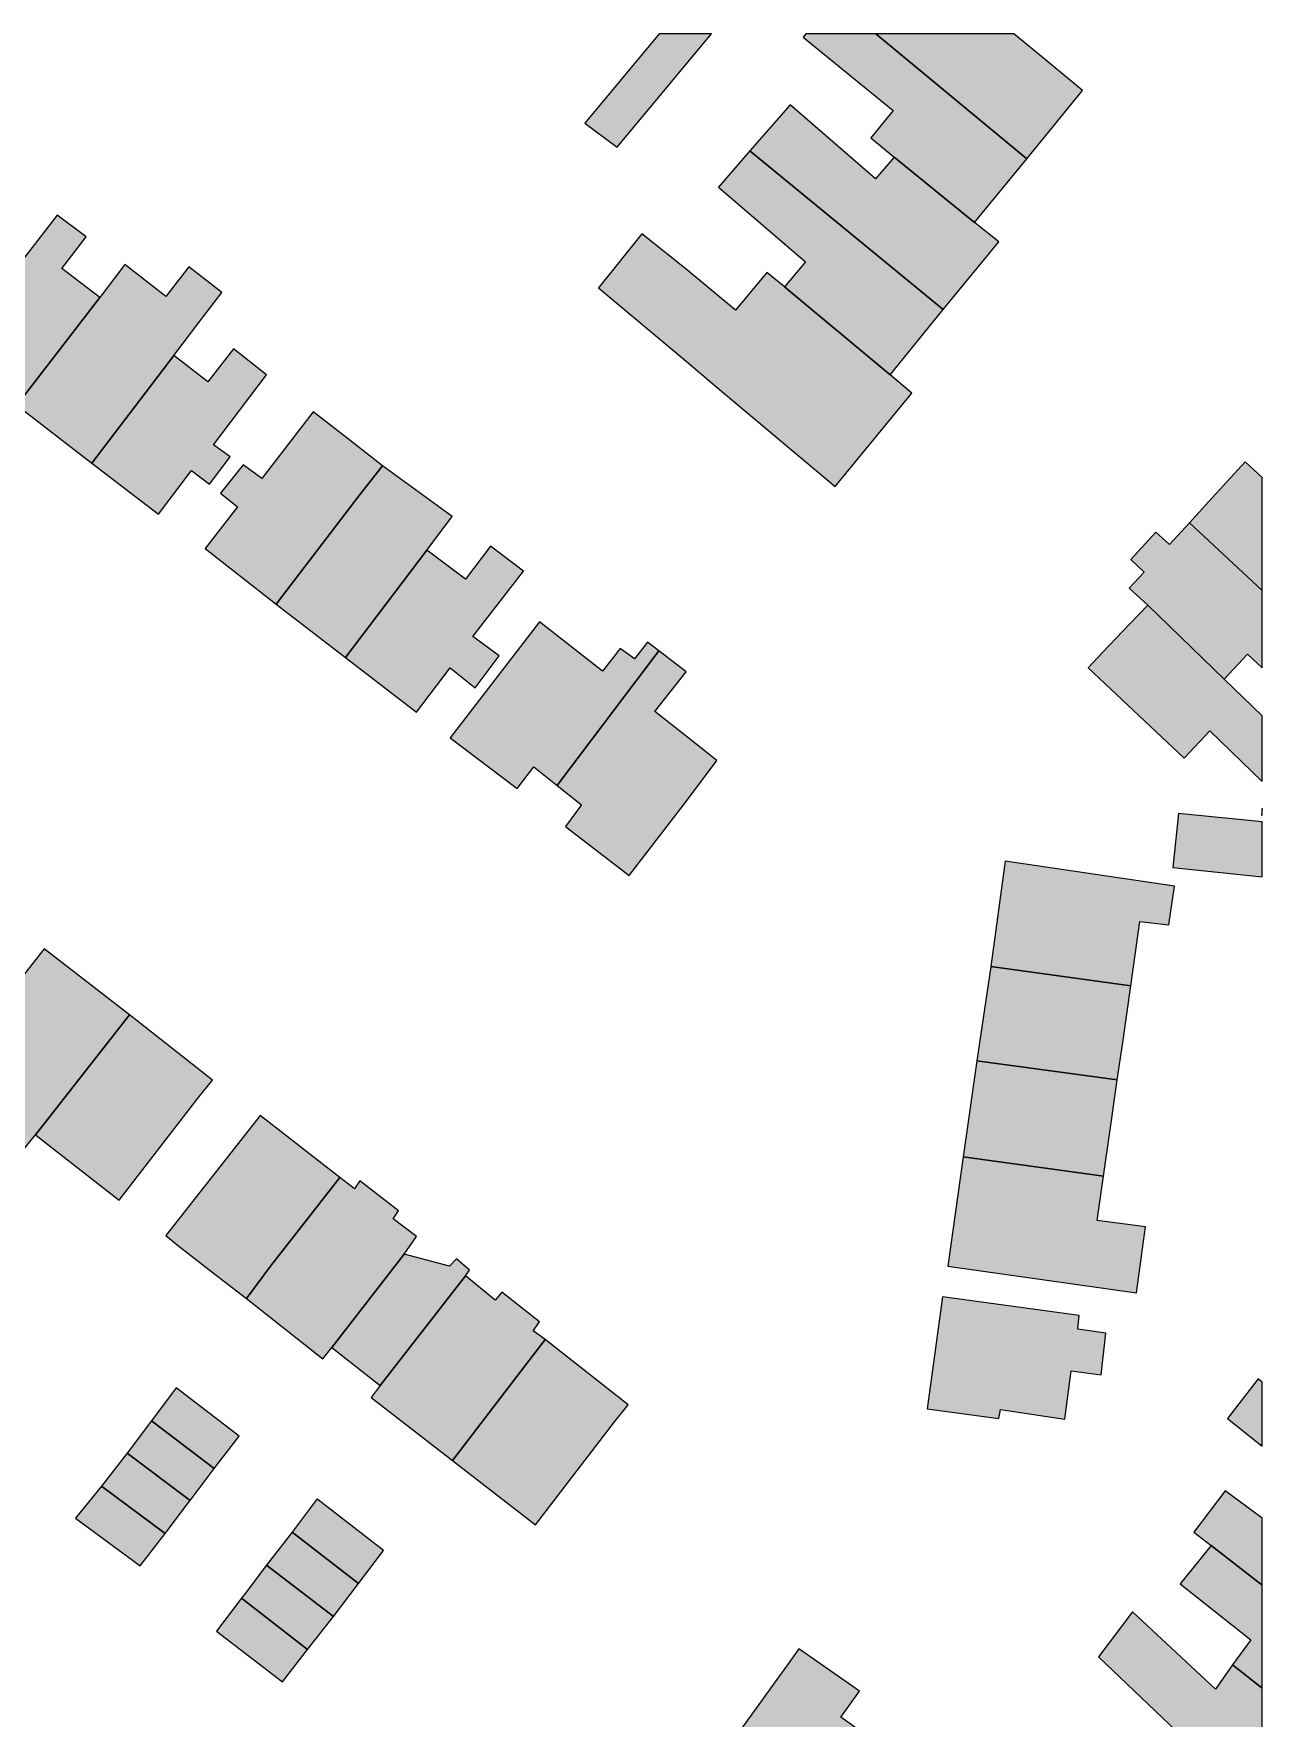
# Model space of a CAD drawing. Header units: millimetres. Extents: x -103 to 511, y -35 to 333.
# Drawn here: x 376.8 to 453, y 227.9 to 332.5 of the extents above; entities that cross this region are included whole.
import ezdxf

# ---------------------------------------------------------------- set-up
doc = ezdxf.new("R2010")
doc.units = ezdxf.units.MM
doc.header["$MEASUREMENT"] = 0
doc.layers.add('residential', color=7, linetype='Continuous', lineweight=0)

msp = doc.modelspace()

# ---------------------------------------------------------------- hatches: boundary and pattern name
at = {"layer": 'residential', "true_color": 0xfedcaf, "transparency": 33554687}
for points in [[(418.85, 332.52), (415.6, 332.52), (410.97, 326.97), (412.98, 325.48), (416.27, 329.42), (417.27, 330.62)], [(429.05, 332.52), (424.69, 332.52), (424.52, 332.3), (430.12, 327.75), (428.72, 326.05), (430.17, 324.85), (435.17, 320.8), (438.42, 324.75)], [(429.05, 332.52), (438.42, 324.75), (441.87, 329), (439.57, 330.9), (437.61, 332.52)], [(433.22, 315.4), (436.67, 319.6), (435.17, 320.8), (430.17, 324.85), (429.02, 323.5), (423.72, 328.1), (421.22, 325.25)], [(421.22, 325.25), (419.27, 323), (424.67, 318.35), (423.37, 316.8), (429.92, 311.35), (433.22, 315.4)], [(380.87, 316.15), (378.52, 317.95), (380.02, 319.9), (378.22, 321.25), (376.67, 319.25), (371.57, 312.65), (375.72, 309.45)], [(411.82, 316.75), (417.27, 312.2), (419.07, 310.65), (426.52, 304.4), (431.27, 310.2), (429.92, 311.35), (423.37, 316.8), (422.27, 317.7), (420.32, 315.35), (417.27, 317.9), (414.52, 320.1)], [(382.42, 318.19), (380.87, 316.15), (375.72, 309.45), (380.37, 305.85), (385.47, 312.55), (387.02, 314.6), (388.44, 316.45), (386.4, 318.04), (384.97, 316.2)], [(380.37, 305.85), (384.52, 302.7), (386.57, 305.4), (387.67, 304.55), (388.97, 306.25), (387.92, 307), (391.22, 311.35), (389.17, 312.95), (387.57, 310.9), (385.47, 312.55)], [(398.42, 305.7), (396.12, 307.5), (394.12, 309.05), (390.92, 304.9), (389.77, 305.75), (388.37, 304), (389.42, 303.15), (387.42, 300.55), (391.82, 297.1), (396.97, 303.85)], [(401.17, 300.45), (402.74, 302.54), (400.47, 304.2), (398.42, 305.7), (396.97, 303.85), (391.82, 297.1), (396.12, 293.8)], [(453.03, 304.97), (451.97, 305.95), (449.92, 303.7), (448.52, 302.15), (453.03, 297.96)], [(453.03, 293.16), (453.03, 297.96), (448.52, 302.15), (447.26, 300.8), (446.43, 301.57), (444.86, 299.88), (445.7, 299.1), (444.77, 298.1), (445.92, 297.05), (450.67, 292.45), (452.12, 294)], [(404.17, 291.9), (405.67, 293.9), (404.02, 295.1), (407.17, 299.15), (405.12, 300.7), (403.57, 298.65), (401.17, 300.45), (396.12, 293.8), (400.52, 290.4), (402.62, 293.15)], [(453.03, 286.09), (453.03, 290.17), (450.67, 292.45), (445.92, 297.05), (444.8, 295.88), (443.12, 294.11), (442.22, 293.15), (448.17, 287.55), (449.77, 289.25)], [(409.27, 285.85), (409.37, 286), (415.57, 294.2), (414.87, 294.75), (414.07, 293.7), (413.17, 294.35), (412.07, 292.95), (408.17, 296), (402.62, 288.8), (406.77, 285.65), (407.82, 287)], [(409.27, 285.85), (410.77, 284.65), (409.77, 283.3), (413.72, 280.25), (417.27, 284.85), (419.17, 287.4), (417.27, 288.9), (415.32, 290.45), (417.27, 292.9), (415.57, 294.2), (409.37, 286)], [(453.03, 280.17), (453.03, 283.6), (447.82, 284.1), (447.47, 280.75)], [(453.03, 284.42), (452.97, 284), (453.03, 284)], [(436.17, 274.6), (444.87, 273.4), (445.42, 277.4), (447.22, 277.2), (447.57, 279.6), (437.07, 281.15)], [(374.88, 261.66), (375.37, 262.3), (376.87, 264.15), (382.72, 271.6), (377.42, 275.7), (376.42, 274.45), (371.62, 268.3), (369.64, 265.8)], [(444.37, 269.9), (444.87, 273.4), (436.17, 274.6), (435.32, 268.75), (444.03, 267.58)], [(386.97, 266.45), (387.87, 267.55), (382.72, 271.6), (376.87, 264.15), (382.07, 260.1)], [(443.67, 265.04), (444.03, 267.58), (435.32, 268.75), (434.47, 262.8), (443.17, 261.6)], [(388.02, 255.5), (389.97, 254), (391.47, 256), (395.77, 261.5), (390.82, 265.35), (389.92, 264.2), (384.97, 257.9), (385.77, 257.25)], [(433.52, 256), (445.22, 254.35), (445.77, 258.45), (442.77, 258.85), (443.17, 261.6), (434.47, 262.8)], [(395.27, 250.95), (399.77, 256.75), (400.52, 257.85), (399.07, 258.95), (399.42, 259.45), (397.02, 261.3), (396.67, 260.8), (395.77, 261.5), (391.47, 256), (389.97, 254), (394.72, 250.25)], [(398.27, 248.6), (403.57, 255.4), (403.82, 255.75), (403.02, 256.45), (402.57, 256), (399.77, 256.75), (395.27, 250.95)], [(397.72, 247.85), (402.77, 243.95), (408.52, 251.45), (407.77, 252), (408.17, 252.55), (405.82, 254.4), (405.42, 253.9), (403.57, 255.4), (398.27, 248.6)], [(432.22, 247.15), (436.67, 246.55), (436.77, 247.1), (440.77, 246.5), (441.17, 249.5), (443.02, 249.25), (443.32, 251.85), (441.57, 252.1), (441.67, 252.95), (433.17, 254.1)], [(412.82, 246.35), (413.67, 247.4), (408.52, 251.45), (402.77, 243.95), (407.92, 239.95)], [(453.03, 248.8), (452.77, 249), (450.87, 246.55), (453.03, 244.84)], [(387.97, 243.45), (389.52, 245.45), (385.62, 248.45), (384.07, 246.4)], [(384.07, 246.4), (382.57, 244.4), (386.47, 241.45), (387.97, 243.45)], [(384.92, 239.4), (386.31, 241.24), (386.47, 241.45), (382.57, 244.4), (380.97, 242.35)], [(380.97, 242.35), (379.37, 240.35), (383.37, 237.4), (384.78, 239.22), (384.92, 239.4)], [(453.03, 240.37), (450.72, 242.05), (448.77, 239.5), (449.86, 238.66), (453.03, 236.21)], [(392.82, 239.5), (396.92, 236.3), (398.47, 238.35), (394.42, 241.5), (394.37, 241.55)], [(391.22, 237.45), (395.37, 234.25), (396.92, 236.3), (392.82, 239.5), (391.42, 237.71)], [(453.03, 236.21), (449.86, 238.66), (447.94, 236.29), (452.32, 232.8), (451.17, 231.25), (453.03, 229.8)], [(391.22, 237.45), (389.89, 235.69), (389.67, 235.4), (393.77, 232.2), (395.37, 234.25)], [(392.22, 230.2), (393.77, 232.2), (389.67, 235.4), (388.12, 233.35)], [(453.03, 222.07), (453.03, 229.8), (451.17, 231.25), (450.12, 229.75), (444.97, 234.55), (442.87, 231.75)], [(430.22, 225.6), (426.87, 228), (428.03, 229.63), (424.27, 232.25), (423.6, 231.32), (417.27, 222.55), (404.72, 205.16), (404.75, 205.13), (405.82, 204.3), (406.15, 204.06), (404.26, 201.43), (403.92, 201.7), (402.84, 202.56), (395.13, 191.87), (396.27, 191.05), (401.77, 187.14), (402.17, 186.85), (406.02, 192.15), (409.97, 197.45), (411.97, 200.25), (415.77, 205.45), (417.27, 207.55), (419.32, 210.35), (422.87, 215.35), (426.47, 220.35)]]:
    msp.add_hatch(color=41, dxfattribs=at).paths.add_polyline_path(points)

# ---------------------------------------------------------------- linework, layer by layer
at = {"layer": 'residential', "color": 18, "lineweight": 5, "true_color": 0x000000}
for points in [[(418.85, 332.52), (415.6, 332.52), (410.97, 326.97), (412.98, 325.48), (416.27, 329.42), (417.27, 330.62)], [(429.05, 332.52), (424.69, 332.52), (424.52, 332.3), (430.12, 327.75), (428.72, 326.05), (430.17, 324.85), (435.17, 320.8), (438.42, 324.75)], [(429.05, 332.52), (438.42, 324.75), (441.87, 329), (439.57, 330.9), (437.61, 332.52)], [(433.22, 315.4), (436.67, 319.6), (435.17, 320.8), (430.17, 324.85), (429.02, 323.5), (423.72, 328.1), (421.22, 325.25)], [(421.22, 325.25), (419.27, 323), (424.67, 318.35), (423.37, 316.8), (429.92, 311.35), (433.22, 315.4)], [(380.87, 316.15), (378.52, 317.95), (380.02, 319.9), (378.22, 321.25), (376.67, 319.25), (371.57, 312.65), (375.72, 309.45)], [(411.82, 316.75), (417.27, 312.2), (419.07, 310.65), (426.52, 304.4), (431.27, 310.2), (429.92, 311.35), (423.37, 316.8), (422.27, 317.7), (420.32, 315.35), (417.27, 317.9), (414.52, 320.1)], [(382.42, 318.19), (380.87, 316.15), (375.72, 309.45), (380.37, 305.85), (385.47, 312.55), (387.02, 314.6), (388.44, 316.45), (386.4, 318.04), (384.97, 316.2)], [(380.37, 305.85), (384.52, 302.7), (386.57, 305.4), (387.67, 304.55), (388.97, 306.25), (387.92, 307), (391.22, 311.35), (389.17, 312.95), (387.57, 310.9), (385.47, 312.55)], [(398.42, 305.7), (396.12, 307.5), (394.12, 309.05), (390.92, 304.9), (389.77, 305.75), (388.37, 304), (389.42, 303.15), (387.42, 300.55), (391.82, 297.1), (396.97, 303.85)], [(401.17, 300.45), (402.74, 302.54), (400.47, 304.2), (398.42, 305.7), (396.97, 303.85), (391.82, 297.1), (396.12, 293.8)], [(453.03, 304.97), (451.97, 305.95), (449.92, 303.7), (448.52, 302.15), (453.03, 297.96)], [(453.03, 293.16), (453.03, 297.96), (448.52, 302.15), (447.26, 300.8), (446.43, 301.57), (444.86, 299.88), (445.7, 299.1), (444.77, 298.1), (445.92, 297.05), (450.67, 292.45), (452.12, 294)], [(404.17, 291.9), (405.67, 293.9), (404.02, 295.1), (407.17, 299.15), (405.12, 300.7), (403.57, 298.65), (401.17, 300.45), (396.12, 293.8), (400.52, 290.4), (402.62, 293.15)], [(453.03, 286.09), (453.03, 290.17), (450.67, 292.45), (445.92, 297.05), (444.8, 295.88), (443.12, 294.11), (442.22, 293.15), (448.17, 287.55), (449.77, 289.25)], [(409.27, 285.85), (409.37, 286), (415.57, 294.2), (414.87, 294.75), (414.07, 293.7), (413.17, 294.35), (412.07, 292.95), (408.17, 296), (402.62, 288.8), (406.77, 285.65), (407.82, 287)], [(409.27, 285.85), (410.77, 284.65), (409.77, 283.3), (413.72, 280.25), (417.27, 284.85), (419.17, 287.4), (417.27, 288.9), (415.32, 290.45), (417.27, 292.9), (415.57, 294.2), (409.37, 286)], [(453.03, 280.17), (453.03, 283.6), (447.82, 284.1), (447.47, 280.75)], [(453.03, 284.42), (452.97, 284), (453.03, 284)], [(436.17, 274.6), (444.87, 273.4), (445.42, 277.4), (447.22, 277.2), (447.57, 279.6), (437.07, 281.15)], [(374.88, 261.66), (375.37, 262.3), (376.87, 264.15), (382.72, 271.6), (377.42, 275.7), (376.42, 274.45), (371.62, 268.3), (369.64, 265.8)], [(444.37, 269.9), (444.87, 273.4), (436.17, 274.6), (435.32, 268.75), (444.03, 267.58)], [(386.97, 266.45), (387.87, 267.55), (382.72, 271.6), (376.87, 264.15), (382.07, 260.1)], [(443.67, 265.04), (444.03, 267.58), (435.32, 268.75), (434.47, 262.8), (443.17, 261.6)], [(388.02, 255.5), (389.97, 254), (391.47, 256), (395.77, 261.5), (390.82, 265.35), (389.92, 264.2), (384.97, 257.9), (385.77, 257.25)], [(433.52, 256), (445.22, 254.35), (445.77, 258.45), (442.77, 258.85), (443.17, 261.6), (434.47, 262.8)], [(395.27, 250.95), (399.77, 256.75), (400.52, 257.85), (399.07, 258.95), (399.42, 259.45), (397.02, 261.3), (396.67, 260.8), (395.77, 261.5), (391.47, 256), (389.97, 254), (394.72, 250.25)], [(398.27, 248.6), (403.57, 255.4), (403.82, 255.75), (403.02, 256.45), (402.57, 256), (399.77, 256.75), (395.27, 250.95)], [(397.72, 247.85), (402.77, 243.95), (408.52, 251.45), (407.77, 252), (408.17, 252.55), (405.82, 254.4), (405.42, 253.9), (403.57, 255.4), (398.27, 248.6)], [(432.22, 247.15), (436.67, 246.55), (436.77, 247.1), (440.77, 246.5), (441.17, 249.5), (443.02, 249.25), (443.32, 251.85), (441.57, 252.1), (441.67, 252.95), (433.17, 254.1)], [(412.82, 246.35), (413.67, 247.4), (408.52, 251.45), (402.77, 243.95), (407.92, 239.95)], [(453.03, 248.8), (452.77, 249), (450.87, 246.55), (453.03, 244.84)], [(387.97, 243.45), (389.52, 245.45), (385.62, 248.45), (384.07, 246.4)], [(384.07, 246.4), (382.57, 244.4), (386.47, 241.45), (387.97, 243.45)], [(384.92, 239.4), (386.31, 241.24), (386.47, 241.45), (382.57, 244.4), (380.97, 242.35)], [(380.97, 242.35), (379.37, 240.35), (383.37, 237.4), (384.78, 239.22), (384.92, 239.4)], [(453.03, 240.37), (450.72, 242.05), (448.77, 239.5), (449.86, 238.66), (453.03, 236.21)], [(392.82, 239.5), (396.92, 236.3), (398.47, 238.35), (394.42, 241.5), (394.37, 241.55)], [(391.22, 237.45), (395.37, 234.25), (396.92, 236.3), (392.82, 239.5), (391.42, 237.71)], [(453.03, 236.21), (449.86, 238.66), (447.94, 236.29), (452.32, 232.8), (451.17, 231.25), (453.03, 229.8)], [(391.22, 237.45), (389.89, 235.69), (389.67, 235.4), (393.77, 232.2), (395.37, 234.25)], [(392.22, 230.2), (393.77, 232.2), (389.67, 235.4), (388.12, 233.35)], [(453.03, 222.07), (453.03, 229.8), (451.17, 231.25), (450.12, 229.75), (444.97, 234.55), (442.87, 231.75)]]:
    msp.add_lwpolyline(points, close=True, dxfattribs=at)
at = {"layer": 'residential'}
for points in [[(418.85, 332.52), (415.6, 332.52), (410.97, 326.97), (412.98, 325.48), (416.27, 329.42), (417.27, 330.62)], [(429.05, 332.52), (424.69, 332.52), (424.52, 332.3), (430.12, 327.75), (428.72, 326.05), (430.17, 324.85), (435.17, 320.8), (438.42, 324.75)], [(429.05, 332.52), (438.42, 324.75), (441.87, 329), (439.57, 330.9), (437.61, 332.52)], [(433.22, 315.4), (436.67, 319.6), (435.17, 320.8), (430.17, 324.85), (429.02, 323.5), (423.72, 328.1), (421.22, 325.25)], [(421.22, 325.25), (419.27, 323), (424.67, 318.35), (423.37, 316.8), (429.92, 311.35), (433.22, 315.4)], [(380.87, 316.15), (378.52, 317.95), (380.02, 319.9), (378.22, 321.25), (376.67, 319.25), (371.57, 312.65), (375.72, 309.45)], [(411.82, 316.75), (417.27, 312.2), (419.07, 310.65), (426.52, 304.4), (431.27, 310.2), (429.92, 311.35), (423.37, 316.8), (422.27, 317.7), (420.32, 315.35), (417.27, 317.9), (414.52, 320.1)], [(382.42, 318.19), (380.87, 316.15), (375.72, 309.45), (380.37, 305.85), (385.47, 312.55), (387.02, 314.6), (388.44, 316.45), (386.4, 318.04), (384.97, 316.2)], [(380.37, 305.85), (384.52, 302.7), (386.57, 305.4), (387.67, 304.55), (388.97, 306.25), (387.92, 307), (391.22, 311.35), (389.17, 312.95), (387.57, 310.9), (385.47, 312.55)], [(398.42, 305.7), (396.12, 307.5), (394.12, 309.05), (390.92, 304.9), (389.77, 305.75), (388.37, 304), (389.42, 303.15), (387.42, 300.55), (391.82, 297.1), (396.97, 303.85)], [(401.17, 300.45), (402.74, 302.54), (400.47, 304.2), (398.42, 305.7), (396.97, 303.85), (391.82, 297.1), (396.12, 293.8)], [(453.03, 304.97), (451.97, 305.95), (449.92, 303.7), (448.52, 302.15), (453.03, 297.96)], [(453.03, 293.16), (453.03, 297.96), (448.52, 302.15), (447.26, 300.8), (446.43, 301.57), (444.86, 299.88), (445.7, 299.1), (444.77, 298.1), (445.92, 297.05), (450.67, 292.45), (452.12, 294)], [(404.17, 291.9), (405.67, 293.9), (404.02, 295.1), (407.17, 299.15), (405.12, 300.7), (403.57, 298.65), (401.17, 300.45), (396.12, 293.8), (400.52, 290.4), (402.62, 293.15)], [(453.03, 286.09), (453.03, 290.17), (450.67, 292.45), (445.92, 297.05), (444.8, 295.88), (443.12, 294.11), (442.22, 293.15), (448.17, 287.55), (449.77, 289.25)], [(409.27, 285.85), (409.37, 286), (415.57, 294.2), (414.87, 294.75), (414.07, 293.7), (413.17, 294.35), (412.07, 292.95), (408.17, 296), (402.62, 288.8), (406.77, 285.65), (407.82, 287)], [(409.27, 285.85), (410.77, 284.65), (409.77, 283.3), (413.72, 280.25), (417.27, 284.85), (419.17, 287.4), (417.27, 288.9), (415.32, 290.45), (417.27, 292.9), (415.57, 294.2), (409.37, 286)], [(453.03, 280.17), (453.03, 283.6), (447.82, 284.1), (447.47, 280.75)], [(453.03, 284.42), (452.97, 284), (453.03, 284)], [(436.17, 274.6), (444.87, 273.4), (445.42, 277.4), (447.22, 277.2), (447.57, 279.6), (437.07, 281.15)], [(374.88, 261.66), (375.37, 262.3), (376.87, 264.15), (382.72, 271.6), (377.42, 275.7), (376.42, 274.45), (371.62, 268.3), (369.64, 265.8)], [(444.37, 269.9), (444.87, 273.4), (436.17, 274.6), (435.32, 268.75), (444.03, 267.58)], [(386.97, 266.45), (387.87, 267.55), (382.72, 271.6), (376.87, 264.15), (382.07, 260.1)], [(443.67, 265.04), (444.03, 267.58), (435.32, 268.75), (434.47, 262.8), (443.17, 261.6)], [(388.02, 255.5), (389.97, 254), (391.47, 256), (395.77, 261.5), (390.82, 265.35), (389.92, 264.2), (384.97, 257.9), (385.77, 257.25)], [(433.52, 256), (445.22, 254.35), (445.77, 258.45), (442.77, 258.85), (443.17, 261.6), (434.47, 262.8)], [(395.27, 250.95), (399.77, 256.75), (400.52, 257.85), (399.07, 258.95), (399.42, 259.45), (397.02, 261.3), (396.67, 260.8), (395.77, 261.5), (391.47, 256), (389.97, 254), (394.72, 250.25)], [(398.27, 248.6), (403.57, 255.4), (403.82, 255.75), (403.02, 256.45), (402.57, 256), (399.77, 256.75), (395.27, 250.95)], [(397.72, 247.85), (402.77, 243.95), (408.52, 251.45), (407.77, 252), (408.17, 252.55), (405.82, 254.4), (405.42, 253.9), (403.57, 255.4), (398.27, 248.6)], [(432.22, 247.15), (436.67, 246.55), (436.77, 247.1), (440.77, 246.5), (441.17, 249.5), (443.02, 249.25), (443.32, 251.85), (441.57, 252.1), (441.67, 252.95), (433.17, 254.1)], [(412.82, 246.35), (413.67, 247.4), (408.52, 251.45), (402.77, 243.95), (407.92, 239.95)], [(453.03, 248.8), (452.77, 249), (450.87, 246.55), (453.03, 244.84)], [(387.97, 243.45), (389.52, 245.45), (385.62, 248.45), (384.07, 246.4)], [(384.07, 246.4), (382.57, 244.4), (386.47, 241.45), (387.97, 243.45)], [(384.92, 239.4), (386.31, 241.24), (386.47, 241.45), (382.57, 244.4), (380.97, 242.35)], [(380.97, 242.35), (379.37, 240.35), (383.37, 237.4), (384.78, 239.22), (384.92, 239.4)], [(453.03, 240.37), (450.72, 242.05), (448.77, 239.5), (449.86, 238.66), (453.03, 236.21)], [(392.82, 239.5), (396.92, 236.3), (398.47, 238.35), (394.42, 241.5), (394.37, 241.55)], [(391.22, 237.45), (395.37, 234.25), (396.92, 236.3), (392.82, 239.5), (391.42, 237.71)], [(453.03, 236.21), (449.86, 238.66), (447.94, 236.29), (452.32, 232.8), (451.17, 231.25), (453.03, 229.8)], [(391.22, 237.45), (389.89, 235.69), (389.67, 235.4), (393.77, 232.2), (395.37, 234.25)], [(392.22, 230.2), (393.77, 232.2), (389.67, 235.4), (388.12, 233.35)], [(453.03, 222.07), (453.03, 229.8), (451.17, 231.25), (450.12, 229.75), (444.97, 234.55), (442.87, 231.75)]]:
    msp.add_lwpolyline(points, close=True, dxfattribs=at)
at = {"layer": 'residential', "color": 18, "lineweight": 5, "true_color": 0x000000}
msp.add_lwpolyline([(430.22, 225.6), (426.87, 228), (428.03, 229.63), (424.27, 232.25), (423.6, 231.32), (417.27, 222.55)], dxfattribs=at)
at = {"layer": 'residential'}
msp.add_lwpolyline([(430.22, 225.6), (426.87, 228), (428.03, 229.63), (424.27, 232.25), (423.6, 231.32), (417.27, 222.55)], dxfattribs=at)

doc.saveas('drawing.dxf')
